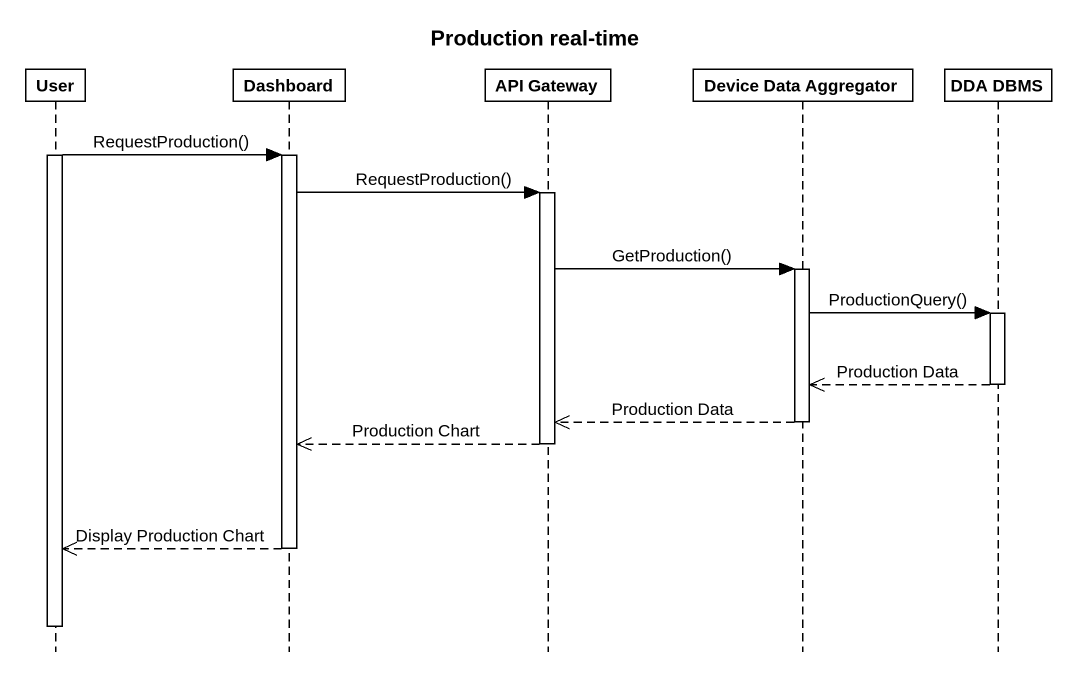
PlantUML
@startuml
title Production real-time
hide footbox
participant User
participant Dashboard
participant "API Gateway" as API_Gateway
participant "Device Data Aggregator" as Device_Data_Aggregator
participant "DDA DBMS" as DDA_DBMS

activate User
User -> Dashboard : RequestProduction()
activate Dashboard
Dashboard -> API_Gateway : RequestProduction()
activate API_Gateway
API_Gateway -> Device_Data_Aggregator : GetProduction()
activate Device_Data_Aggregator
Device_Data_Aggregator -> DDA_DBMS : ProductionQuery()
activate DDA_DBMS
DDA_DBMS -->> Device_Data_Aggregator : Production Data
deactivate DDA_DBMS
Device_Data_Aggregator -->> API_Gateway : Production Data
deactivate Device_Data_Aggregator
API_Gateway -->> Dashboard : Production Chart
deactivate API_Gateway
Dashboard -->> User : Display Production Chart
deactivate Dashboard
deactivate User
@enduml
